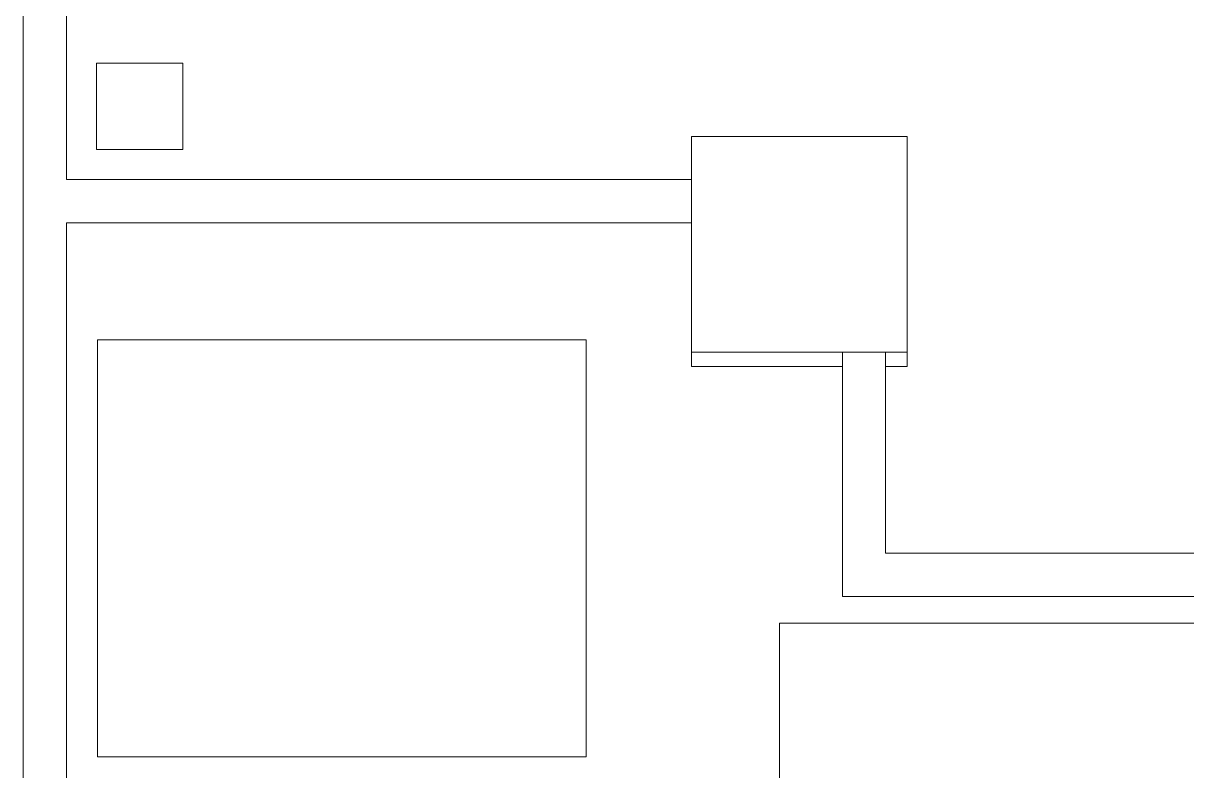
# Model space of a CAD drawing. Header units: millimetres. Extents: x 35540 to 832230, y -10956 to 416550.
# Drawn here: x 186335 to 190383, y 38151 to 40751 of the extents above; entities that cross this region are included whole.
import ezdxf

# ---------------------------------------------------------------- set-up
doc = ezdxf.new("R2010")
doc.units = ezdxf.units.MM
for name, color, linetype, lineweight in [('A-FLOR', 192, 'Continuous', 5), ('A-WALL', 113, 'Continuous', 5), ('S-COLS', 52, 'Continuous', 5)]:
    doc.layers.add(name, color=color, linetype=linetype, lineweight=lineweight)

msp = doc.modelspace()

# ---------------------------------------------------------------- linework, layer by layer
at = {"layer": 'A-FLOR'}
for p, q in [((186590.1, 40612.5), (186890.1, 40612.5)), ((186590.1, 40312.5), (186590.1, 40612.5)), ((186890.1, 40612.5), (186890.1, 40312.5)), ((186890.1, 40312.5), (186590.1, 40312.5)), ((188293.1, 39649.5), (186593.1, 39649.5)), ((186593.1, 39649.5), (186593.1, 38199.5)), ((188293.1, 38199.5), (188293.1, 39649.5)), ((188660.1, 39557.5), (188660.1, 39607.5)), ((189410.1, 39607.5), (189410.1, 39557.5)), ((189185.1, 39557.5), (188660.1, 39557.5)), ((189410.1, 39557.5), (189335.1, 39557.5)), ((194666.1, 38664.5), (188966.1, 38664.5)), ((188966.1, 38664.5), (188966.1, 36214.5)), ((186593.1, 38199.5), (188293.1, 38199.5))]:
    msp.add_line(p, q, dxfattribs=at)
at = {"layer": 'A-WALL', "lineweight": 18}
for p, q in [((186335.1, 45707.5), (186335.1, 37207.5)), ((186485.1, 40207.5), (186485.1, 45557.5)), ((188660.1, 40207.5), (186485.1, 40207.5)), ((188660.1, 40057.5), (188660.1, 40207.5)), ((186485.1, 40057.5), (188660.1, 40057.5)), ((186485.1, 37207.5), (186485.1, 40057.5)), ((189185.1, 39607.5), (189185.1, 38757.5)), ((189335.1, 39607.5), (189185.1, 39607.5)), ((189335.1, 38907.5), (189335.1, 39607.5)), ((194935.1, 38907.5), (189335.1, 38907.5)), ((189185.1, 38757.5), (194785.1, 38757.5))]:
    msp.add_line(p, q, dxfattribs=at)
at = {"layer": 'S-COLS', "color": 253, "lineweight": 20}
for p, q in [((189410.1, 40357.5), (188660.1, 40357.5)), ((188660.1, 40357.5), (188660.1, 39607.5)), ((189410.1, 39607.5), (189410.1, 40357.5)), ((188660.1, 39607.5), (189410.1, 39607.5))]:
    msp.add_line(p, q, dxfattribs=at)

doc.saveas('drawing.dxf')
